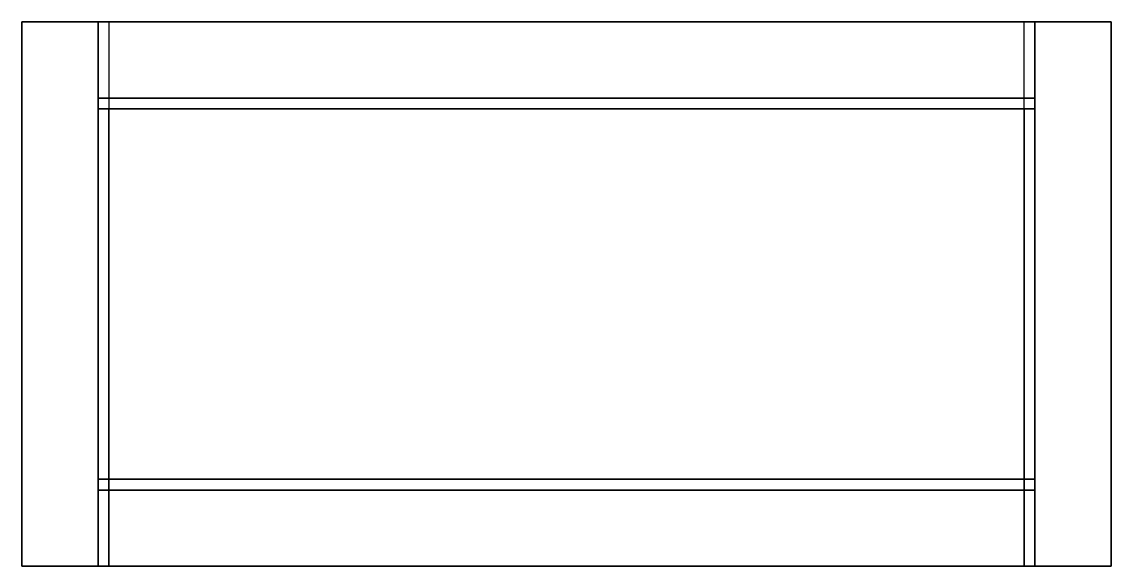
# Model space of a CAD drawing. Header units: millimetres. Extents: x 0 to 1000, y 0 to 500.
import ezdxf

# ---------------------------------------------------------------- set-up
doc = ezdxf.new("R2010")
doc.units = ezdxf.units.MM

msp = doc.modelspace()

# ---------------------------------------------------------------- linework, layer by layer
for points in [[(1000, 500, 18), (1000, 500), (0, 500), (0, 500, 18)], [(0, 500, 18), (0, 500), (0, 0), (0, 0, 18)], [(80, 0), (0, 0), (0, 500), (80, 500)], [(70, 500, 18), (0, 500, 18), (0, 0, 18), (70, 0, 18)], [(930, 430, 18), (930, 500, 18), (70, 500, 18), (70, 430, 18)], [(920, 420), (920, 500), (80, 500), (80, 420)], [(920, 500), (1000, 500), (1000, 0), (920, 0)], [(930, 0, 18), (1000, 0, 18), (1000, 500, 18), (930, 500, 18)], [(1000, 0, 18), (1000, 0), (1000, 500), (1000, 500, 18)], [(930, 430, 12), (930, 420, 12), (70, 420, 12), (70, 430, 12)], [(930, 430, 12), (930, 430, 18), (70, 430, 18), (70, 430, 12)], [(70, 430, 18), (70, 430, 12), (70, 70, 12), (70, 70, 18)], [(930, 70, 12), (930, 70, 18), (930, 430, 18), (930, 430, 12)], [(70, 420, 12), (80, 420, 12), (80, 80, 12), (70, 80, 12)], [(80, 80, 12), (80, 80), (80, 420), (80, 420, 12)], [(80, 420, 12), (80, 420), (920, 420), (920, 420, 12)], [(920, 420), (920, 420, 12), (920, 80, 12), (920, 80)], [(930, 80, 12), (920, 80, 12), (920, 420, 12), (930, 420, 12)], [(70, 70, 12), (70, 80, 12), (930, 80, 12), (930, 70, 12)], [(920, 80, 12), (920, 80), (80, 80), (80, 80, 12)], [(920, 80), (920, 0), (80, 0), (80, 80)], [(70, 70, 12), (70, 70, 18), (930, 70, 18), (930, 70, 12)], [(70, 70, 18), (70, 0, 18), (930, 0, 18), (930, 70, 18)], [(0, 0, 18), (0, 0), (1000, 0), (1000, 0, 18)]]:
    msp.add_3dface(points)

doc.saveas('drawing.dxf')
